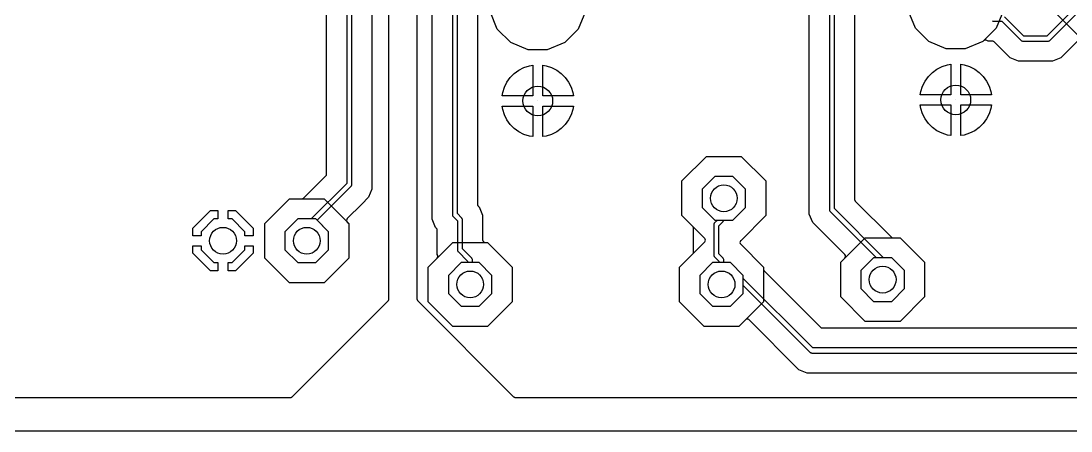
# Model space of a CAD drawing. Header units: millimetres. Extents: x 0 to 100, y 0 to 100.
# Drawn here: x 35.92 to 67.75, y 0 to 12.42 of the extents above; entities that cross this region are included whole.
import ezdxf

# ---------------------------------------------------------------- set-up
doc = ezdxf.new("R2010")
doc.units = ezdxf.units.MM

msp = doc.modelspace()

# ---------------------------------------------------------------- linework, layer by layer
at = {"layer": '16_copper'}
for points in [[(3.908, 1.016), (44.092, 1.016), (44.101, 1.017), (44.109, 1.018, 0.087654), (44.134, 1.028), (44.139, 1.033), (44.146, 1.038), (47.054, 3.946), (47.059, 3.953), (47.064, 3.959, 0.087651), (47.074, 3.984), (47.075, 3.991), (47.076, 4), (47.076, 30.785), (47.075, 30.79, 0.392588), (47, 30.861), (41.926, 30.861), (41.674, 30.965), (39.805, 32.835), (39.7, 33.087), (39.7, 34.884), (39.805, 35.136), (41.522, 36.853), (41.774, 36.957)], [(47.924, 28.334), (47.924, 4), (47.925, 3.992), (47.926, 3.983, 0.087654), (47.936, 3.959), (47.941, 3.953), (47.946, 3.946), (50.854, 1.038), (50.861, 1.033), (50.867, 1.028, 0.087651), (50.892, 1.018), (50.899, 1.017), (50.908, 1.016), (96.092, 1.016)], [(65.371, 12.422), (65.38, 12.421), (65.653, 12.421), (66.24, 11.833), (66.247, 11.828), (66.253, 11.823, 0.087651), (66.278, 11.813), (66.285, 11.812), (66.294, 11.811), (67.056, 11.811), (67.064, 11.812), (67.073, 11.813, 0.087654), (67.097, 11.823), (67.103, 11.828), (67.11, 11.833), (69.364, 14.087)], [(69.31, 13.171), (67.648, 11.509), (67.444, 11.306), (67.192, 11.201), (66.158, 11.201), (65.906, 11.306), (65.423, 11.789), (65.416, 11.794), (65.409, 11.799, 0.087651), (65.385, 11.809), (65.377, 11.81), (65.369, 11.811), (65.243, 11.811), (65.183, 11.836, 0.155312), (65.136, 11.84), (65.128, 11.837), (65.119, 11.834, 0.007646), (65.116, 11.832), (65.108, 11.826), (65.101, 11.821, 0.006004), (65.1, 11.82), (65.08, 11.8), (64.548, 11.58), (63.972, 11.58), (63.44, 11.8), (63.033, 12.208), (62.812, 12.74)]]:
    msp.add_lwpolyline(points, format="xyb", dxfattribs=at)
for points in [[(51.3, 11.548), (50.768, 11.768), (50.36, 12.175), (50.14, 12.708), (50.14, 13.284), (50.36, 13.816), (50.768, 14.223), (51.3, 14.443), (51.876, 14.443), (52.408, 14.223), (52.815, 13.816), (53.036, 13.284), (53.036, 12.708), (52.815, 12.175), (52.408, 11.768), (51.876, 11.548)], [(50.506, 10.151), (50.523, 10.254), (50.576, 10.418), (50.654, 10.571), (50.755, 10.71), (50.876, 10.831), (51.015, 10.933), (51.169, 11.011), (51.332, 11.064), (51.435, 11.08), (51.435, 10.151)], [(51.74, 10.151), (51.74, 11.08), (51.844, 11.064), (52.007, 11.011), (52.16, 10.933), (52.299, 10.831), (52.421, 10.71), (52.522, 10.571), (52.6, 10.418), (52.653, 10.254), (52.67, 10.151)], [(63.178, 10.183), (63.195, 10.286), (63.248, 10.45), (63.326, 10.603), (63.427, 10.742), (63.549, 10.864), (63.688, 10.965), (63.841, 11.043), (64.004, 11.096), (64.108, 11.112), (64.108, 10.183)], [(64.412, 10.183), (64.412, 11.112), (64.516, 11.096), (64.679, 11.043), (64.832, 10.965), (64.972, 10.864), (65.093, 10.742), (65.194, 10.603), (65.272, 10.45), (65.325, 10.286), (65.342, 10.183)], [(51.588, 9.998), (51.588, 9.998), (51.588, 9.998), (51.588, 9.998)], [(64.004, 8.965), (63.841, 9.018), (63.688, 9.096), (63.549, 9.197), (63.427, 9.319), (63.326, 9.458), (63.248, 9.611), (63.195, 9.775), (63.178, 9.878), (64.108, 9.878), (64.108, 8.949)], [(64.26, 10.03), (64.26, 10.03), (64.26, 10.03), (64.26, 10.03)], [(64.412, 9.878), (65.342, 9.878), (65.325, 9.775), (65.272, 9.611), (65.194, 9.458), (65.093, 9.319), (64.972, 9.197), (64.832, 9.096), (64.679, 9.018), (64.516, 8.965), (64.412, 8.949)], [(51.332, 8.933), (51.169, 8.986), (51.015, 9.064), (50.876, 9.165), (50.755, 9.287), (50.654, 9.426), (50.576, 9.579), (50.523, 9.743), (50.506, 9.846), (51.435, 9.846), (51.435, 8.917)], [(51.74, 9.846), (52.67, 9.846), (52.653, 9.743), (52.6, 9.579), (52.522, 9.426), (52.421, 9.287), (52.299, 9.165), (52.16, 9.064), (52.007, 8.986), (51.844, 8.933), (51.74, 8.917)], [(57.888, 6.776), (57.888, 7.324), (57.501, 7.71), (56.954, 7.71), (56.567, 7.324), (56.567, 6.776), (56.954, 6.39), (57.501, 6.39)], [(44.059, 4.493), (43.315, 5.237), (43.315, 6.289), (44.059, 7.033), (45.111, 7.033), (45.855, 6.289), (45.855, 5.237), (45.111, 4.493)], [(41.13, 5.915), (41.13, 6.142), (41.666, 6.677), (41.892, 6.677), (41.892, 6.423), (41.771, 6.423), (41.384, 6.036), (41.384, 5.915)], [(42.705, 5.915), (42.705, 6.036), (42.318, 6.423), (42.197, 6.423), (42.197, 6.677), (42.423, 6.677), (42.959, 6.142), (42.959, 5.915)], [(45.245, 5.489), (45.245, 6.036), (44.858, 6.423), (44.311, 6.423), (43.924, 6.036), (43.924, 5.489), (44.311, 5.102), (44.858, 5.102)], [(61.516, 3.316), (60.772, 4.06), (60.772, 5.112), (61.516, 5.856), (62.568, 5.856), (63.312, 5.112), (63.312, 4.06), (62.568, 3.316)], [(41.666, 4.848), (41.13, 5.384), (41.13, 5.61), (41.384, 5.61), (41.384, 5.489), (41.771, 5.102), (41.892, 5.102), (41.892, 4.848)], [(42.197, 4.848), (42.197, 5.102), (42.318, 5.102), (42.705, 5.489), (42.705, 5.61), (42.959, 5.61), (42.959, 5.384), (42.423, 4.848)], [(49.012, 3.17), (48.268, 3.914), (48.268, 4.966), (49.012, 5.71), (50.064, 5.71), (50.808, 4.966), (50.808, 3.914), (50.064, 3.17)], [(50.198, 4.166), (50.198, 4.714), (49.811, 5.1), (49.264, 5.1), (48.877, 4.714), (48.877, 4.166), (49.264, 3.78), (49.811, 3.78)], [(57.818, 4.166), (57.818, 4.714), (57.431, 5.1), (56.884, 5.1), (56.497, 4.714), (56.497, 4.166), (56.884, 3.78), (57.431, 3.78)], [(62.703, 4.312), (62.703, 4.859), (62.316, 5.246), (61.769, 5.246), (61.382, 4.859), (61.382, 4.312), (61.769, 3.925), (62.316, 3.925)]]:
    msp.add_lwpolyline(points, close=True, dxfattribs=at)
msp.add_lwpolyline([(69.305, 14.244), (67.024, 11.963), (66.326, 11.963), (65.738, 12.551)], dxfattribs=at)
msp.add_lwpolyline([(56.632, 3.17), (55.888, 3.914), (55.888, 4.966), (56.648, 5.726), (56.651, 5.731, 0.39257), (56.648, 5.834), (55.958, 6.524), (55.958, 7.576), (56.702, 8.32), (57.754, 8.32), (58.498, 7.576), (58.498, 6.524), (57.738, 5.764), (57.734, 5.759, 0.39257), (57.738, 5.656), (58.428, 4.966), (58.428, 3.914), (57.684, 3.17)], format="xyb", close=True, dxfattribs=at)
at = {"layer": '1_copper'}
for points in [[(68.649, 11.306), (64.036, 15.918)], [(53.036, 12.708), (52.815, 12.175), (52.408, 11.768), (51.876, 11.548), (51.3, 11.548), (50.768, 11.768), (50.36, 12.175), (50.14, 12.708)]]:
    msp.add_lwpolyline(points, dxfattribs=at)
for points in [[(60.427, 15.773), (60.427, 6.706), (60.428, 6.697), (60.428, 6.689, 0.087654), (60.439, 6.664), (60.444, 6.659), (60.449, 6.652), (61.854, 5.246), (61.769, 5.246), (61.382, 4.859), (61.382, 4.312), (61.769, 3.925), (62.316, 3.925), (62.703, 4.312), (62.703, 4.859), (62.316, 5.246), (62.07, 5.246), (60.579, 6.737), (60.579, 15.773)], [(3.908, 1.016), (44.092, 1.016), (44.101, 1.017), (44.109, 1.018, 0.087654), (44.134, 1.028), (44.139, 1.033), (44.146, 1.038), (47.054, 3.946), (47.059, 3.953), (47.064, 3.959, 0.087651), (47.074, 3.984), (47.075, 3.991), (47.076, 4), (47.076, 15.473)], [(61.189, 15.382), (61.189, 7.021), (61.19, 7.013), (61.19, 7.004, 0.087654), (61.201, 6.98), (61.206, 6.974), (61.211, 6.967), (62.3, 5.878), (62.307, 5.873), (62.313, 5.867, 0.087651), (62.338, 5.857), (62.345, 5.857), (62.354, 5.856), (62.568, 5.856), (63.312, 5.112), (63.312, 4.06), (62.568, 3.316), (61.516, 3.316), (60.772, 4.06), (60.772, 5.112), (60.896, 5.235), (60.899, 5.24, 0.39257), (60.896, 5.343), (60.125, 6.113), (59.921, 6.317), (59.817, 6.569), (59.817, 15.088)], [(47.924, 14.473), (47.924, 4), (47.925, 3.992), (47.926, 3.983, 0.087654), (47.936, 3.959), (47.941, 3.953), (47.946, 3.946), (50.854, 1.038), (50.861, 1.033), (50.867, 1.028, 0.087651), (50.892, 1.018), (50.899, 1.017), (50.908, 1.016), (96.092, 1.016)], [(49.759, 12.943), (49.759, 6.869), (49.76, 6.86), (49.76, 6.852, 0.079922), (49.77, 6.83), (49.771, 6.828), (49.776, 6.822), (49.781, 6.815), (49.807, 6.789), (49.911, 6.537), (49.911, 5.802), (49.912, 5.794), (49.913, 5.785, 0.074474), (49.923, 5.761), (49.928, 5.755), (49.933, 5.748), (49.949, 5.732, 0.144304), (49.987, 5.712), (49.994, 5.711), (50.003, 5.71), (50.064, 5.71), (50.808, 4.966), (50.808, 3.914), (50.064, 3.17), (49.012, 3.17), (48.268, 3.914), (48.268, 4.966), (48.536, 5.235), (48.537, 5.236), (48.539, 5.237, 0.218356), (48.558, 5.297), (48.555, 5.308), (48.554, 5.315, 0.00548), (48.553, 5.318), (48.539, 5.35), (48.539, 6.085), (48.538, 6.094), (48.538, 6.102, 0.079922), (48.528, 6.124), (48.527, 6.126), (48.522, 6.132), (48.517, 6.139), (48.491, 6.165), (48.387, 6.417), (48.387, 13.7)], [(46.558, 13.548), (46.558, 7.331), (46.454, 7.079), (46.25, 6.875), (46.25, 6.875), (45.813, 6.438), (45.81, 6.434, 0.392535), (45.813, 6.33), (45.855, 6.289), (45.855, 5.237), (45.111, 4.493), (44.059, 4.493), (43.315, 5.237), (43.315, 6.289), (44.059, 7.033), (44.436, 7.033), (44.445, 7.034), (44.453, 7.035, 0.087654), (44.477, 7.045), (44.483, 7.05), (44.49, 7.055), (45.164, 7.729), (45.169, 7.736), (45.175, 7.743, 0.087651), (45.185, 7.767), (45.185, 7.775), (45.187, 7.783), (45.187, 13.096)], [(45.796, 13.38), (45.796, 7.499), (44.72, 6.423), (44.311, 6.423), (43.924, 6.036), (43.924, 5.489), (44.311, 5.102), (44.858, 5.102), (45.245, 5.489), (45.245, 6.036), (44.897, 6.384), (45.926, 7.414), (45.931, 7.421), (45.937, 7.427, 0.087651), (45.947, 7.452), (45.947, 7.459), (45.949, 7.468), (45.949, 13.411)], [(48.997, 13.564), (48.997, 6.553), (48.998, 6.545), (48.998, 6.536, 0.087654), (49.009, 6.512), (49.014, 6.506), (49.019, 6.499), (49.149, 6.369), (49.149, 5.486), (49.15, 5.478), (49.151, 5.47, 0.087654), (49.161, 5.445), (49.166, 5.439), (49.171, 5.433), (49.454, 5.15), (49.454, 5.1), (49.264, 5.1), (48.877, 4.714), (48.877, 4.166), (49.264, 3.78), (49.811, 3.78), (50.198, 4.166), (50.198, 4.714), (49.811, 5.1), (49.606, 5.1), (49.606, 5.182), (49.605, 5.19), (49.604, 5.198, 0.087654), (49.594, 5.223), (49.589, 5.229), (49.584, 5.235), (49.301, 5.518), (49.301, 6.401), (49.3, 6.409), (49.3, 6.418, 0.087654), (49.289, 6.442), (49.284, 6.448), (49.279, 6.455), (49.149, 6.585), (49.149, 13.532)], [(80.299, 1.753), (59.757, 1.753), (59.505, 1.857), (57.992, 3.37), (57.987, 3.373, 0.39257), (57.884, 3.37), (57.684, 3.17), (56.632, 3.17), (55.888, 3.914), (55.888, 4.966), (56.289, 5.368), (56.295, 5.374), (56.3, 5.381, 0.087651), (56.31, 5.406), (56.311, 5.413), (56.312, 5.422), (56.312, 6.138), (56.311, 6.147), (56.31, 6.155, 0.087654), (56.3, 6.18), (56.295, 6.185), (56.289, 6.192), (55.958, 6.524), (55.958, 7.576), (56.702, 8.32), (57.754, 8.32), (58.498, 7.576), (58.498, 6.524), (57.738, 5.764), (57.734, 5.759, 0.39257), (57.738, 5.656), (58.428, 4.966), (58.428, 4.905, 0.14431), (58.44, 4.864), (58.445, 4.858), (58.45, 4.851), (60.155, 3.147), (60.162, 3.141), (60.168, 3.136, 0.087651), (60.193, 3.126), (60.2, 3.125), (60.209, 3.124), (79.847, 3.124)], [(80.131, 2.515), (59.925, 2.515), (57.818, 4.621), (57.818, 4.714), (57.431, 5.1), (57.226, 5.1), (57.226, 5.182), (57.225, 5.19), (57.224, 5.198, 0.087654), (57.214, 5.223), (57.209, 5.229), (57.204, 5.235), (57.074, 5.366), (57.074, 6.217), (57.204, 6.347), (57.209, 6.354), (57.214, 6.36, 0.087651), (57.224, 6.385), (57.225, 6.39), (57.501, 6.39), (57.888, 6.776), (57.888, 7.324), (57.501, 7.71), (56.954, 7.71), (56.567, 7.324), (56.567, 6.776), (56.954, 6.39), (57.031, 6.39), (56.944, 6.302), (56.939, 6.295), (56.933, 6.289, 0.087651), (56.923, 6.264), (56.923, 6.257), (56.921, 6.248), (56.921, 5.334), (56.923, 5.326), (56.923, 5.317, 0.087654), (56.934, 5.293), (56.938, 5.287), (56.944, 5.28), (57.074, 5.15), (57.074, 5.1), (56.884, 5.1), (56.497, 4.714), (56.497, 4.166), (56.884, 3.78), (57.431, 3.78), (57.818, 4.166), (57.818, 4.406), (59.839, 2.385), (59.846, 2.379), (59.853, 2.374, 0.087651), (59.877, 2.364), (59.885, 2.363), (59.893, 2.362), (80.162, 2.362)]]:
    msp.add_lwpolyline(points, format="xyb", dxfattribs=at)
for points in [[(63.972, 11.58), (63.44, 11.8), (63.033, 12.208), (62.812, 12.74), (62.812, 13.316), (63.033, 13.848), (63.44, 14.255), (63.972, 14.475), (64.548, 14.475), (65.08, 14.255), (65.487, 13.848), (65.708, 13.316), (65.708, 12.74), (65.487, 12.208), (65.08, 11.8), (64.548, 11.58)], [(50.506, 10.151), (50.523, 10.254), (50.576, 10.418), (50.654, 10.571), (50.755, 10.71), (50.876, 10.831), (51.015, 10.933), (51.169, 11.011), (51.332, 11.064), (51.435, 11.08), (51.435, 10.151)], [(51.74, 10.151), (51.74, 11.08), (51.844, 11.064), (52.007, 11.011), (52.16, 10.933), (52.299, 10.831), (52.421, 10.71), (52.522, 10.571), (52.6, 10.418), (52.653, 10.254), (52.67, 10.151)], [(63.178, 10.183), (63.195, 10.286), (63.248, 10.45), (63.326, 10.603), (63.427, 10.742), (63.549, 10.864), (63.688, 10.965), (63.841, 11.043), (64.004, 11.096), (64.108, 11.112), (64.108, 10.183)], [(64.412, 10.183), (64.412, 11.112), (64.516, 11.096), (64.679, 11.043), (64.832, 10.965), (64.972, 10.864), (65.093, 10.742), (65.194, 10.603), (65.272, 10.45), (65.325, 10.286), (65.342, 10.183)], [(51.588, 9.998), (51.588, 9.998), (51.588, 9.998), (51.588, 9.998)], [(64.004, 8.965), (63.841, 9.018), (63.688, 9.096), (63.549, 9.197), (63.427, 9.319), (63.326, 9.458), (63.248, 9.611), (63.195, 9.775), (63.178, 9.878), (64.108, 9.878), (64.108, 8.949)], [(64.26, 10.03), (64.26, 10.03), (64.26, 10.03), (64.26, 10.03)], [(64.412, 9.878), (65.342, 9.878), (65.325, 9.775), (65.272, 9.611), (65.194, 9.458), (65.093, 9.319), (64.972, 9.197), (64.832, 9.096), (64.679, 9.018), (64.516, 8.965), (64.412, 8.949)], [(51.332, 8.933), (51.169, 8.986), (51.015, 9.064), (50.876, 9.165), (50.755, 9.287), (50.654, 9.426), (50.576, 9.579), (50.523, 9.743), (50.506, 9.846), (51.435, 9.846), (51.435, 8.917)], [(51.74, 9.846), (52.67, 9.846), (52.653, 9.743), (52.6, 9.579), (52.522, 9.426), (52.421, 9.287), (52.299, 9.165), (52.16, 9.064), (52.007, 8.986), (51.844, 8.933), (51.74, 8.917)], [(41.13, 5.915), (41.13, 6.142), (41.666, 6.677), (41.892, 6.677), (41.892, 6.423), (41.771, 6.423), (41.384, 6.036), (41.384, 5.915)], [(42.705, 5.915), (42.705, 6.036), (42.318, 6.423), (42.197, 6.423), (42.197, 6.677), (42.423, 6.677), (42.959, 6.142), (42.959, 5.915)], [(41.666, 4.848), (41.13, 5.384), (41.13, 5.61), (41.384, 5.61), (41.384, 5.489), (41.771, 5.102), (41.892, 5.102), (41.892, 4.848)], [(42.197, 4.848), (42.197, 5.102), (42.318, 5.102), (42.705, 5.489), (42.705, 5.61), (42.959, 5.61), (42.959, 5.384), (42.423, 4.848)]]:
    msp.add_lwpolyline(points, close=True, dxfattribs=at)
at = {"layer": 'drills_PTH'}
for centre, radius in [((51.588, 9.998), 0.45), ((64.26, 10.03), 0.45), ((57.228, 7.05), 0.406), ((42.045, 5.763), 0.406), ((44.585, 5.763), 0.406), ((49.538, 4.44), 0.406), ((57.158, 4.44), 0.406), ((62.042, 4.586), 0.406)]:
    msp.add_circle(centre, radius, dxfattribs=at)
at = {"layer": 'outline'}
msp.add_lwpolyline([(0, 0), (100, 0), (100, 100), (0, 100), (0, 0)], close=True, dxfattribs=at)

doc.saveas('drawing.dxf')
